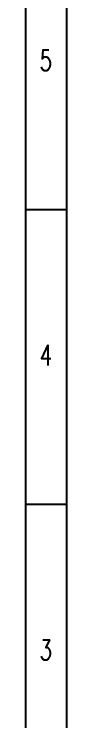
# Model space of a CAD drawing. Header units: inches. Extents: x 6 to 109360, y -14990 to 740552.
# Drawn here: x 837.2 to 847.2, y -5242.6 to -5070.3 of the extents above; entities that cross this region are included whole.
import ezdxf
from ezdxf.enums import TextEntityAlignment as Align

# ---------------------------------------------------------------- set-up
doc = ezdxf.new("R2010")
doc.units = ezdxf.units.IN
doc.header["$MEASUREMENT"] = 0
doc.layers.add('图框', color=4, linetype='Continuous')
doc.styles.add('HZ', font='txt_____.ttf', dxfattribs={"width": 0.7, "bigfont": 'HZTXT'})

# ---------------------------------------------------------------- blocks, each defined once
blk = doc.blocks.new('tk1')
at = {"layer": '图框'}
for p, q in [((10, 584), (10, -10)), ((0, 287), (0, 0)), ((0, 287), (0, 0)), ((0, 287), (0, 0)), ((0, 287), (0, 0)), ((0, 287), (10, 287)), ((0, 215.25), (10, 215.25))]:
    blk.add_line(p, q, dxfattribs=at)
at = {"layer": '图框', "color": 1}
blk.add_line((0, 574), (0, 0), dxfattribs=at)
at = {"layer": '图框', "style": 'HZ', "width": 0.7}
for s, p in [('5', (4.96, 320.76)), ('4', (4.96, 249.01)), ('3', (4.96, 177.26))]:
    blk.add_text(s, height=5, dxfattribs=at).set_placement(p, align=Align.CENTER)

msp = doc.modelspace()

# ---------------------------------------------------------------- block references
at = {"linetype": 'Continuous'}
msp.add_blockref('tk1', (837.21035, -5404.82145), dxfattribs=at)

doc.saveas('drawing.dxf')
